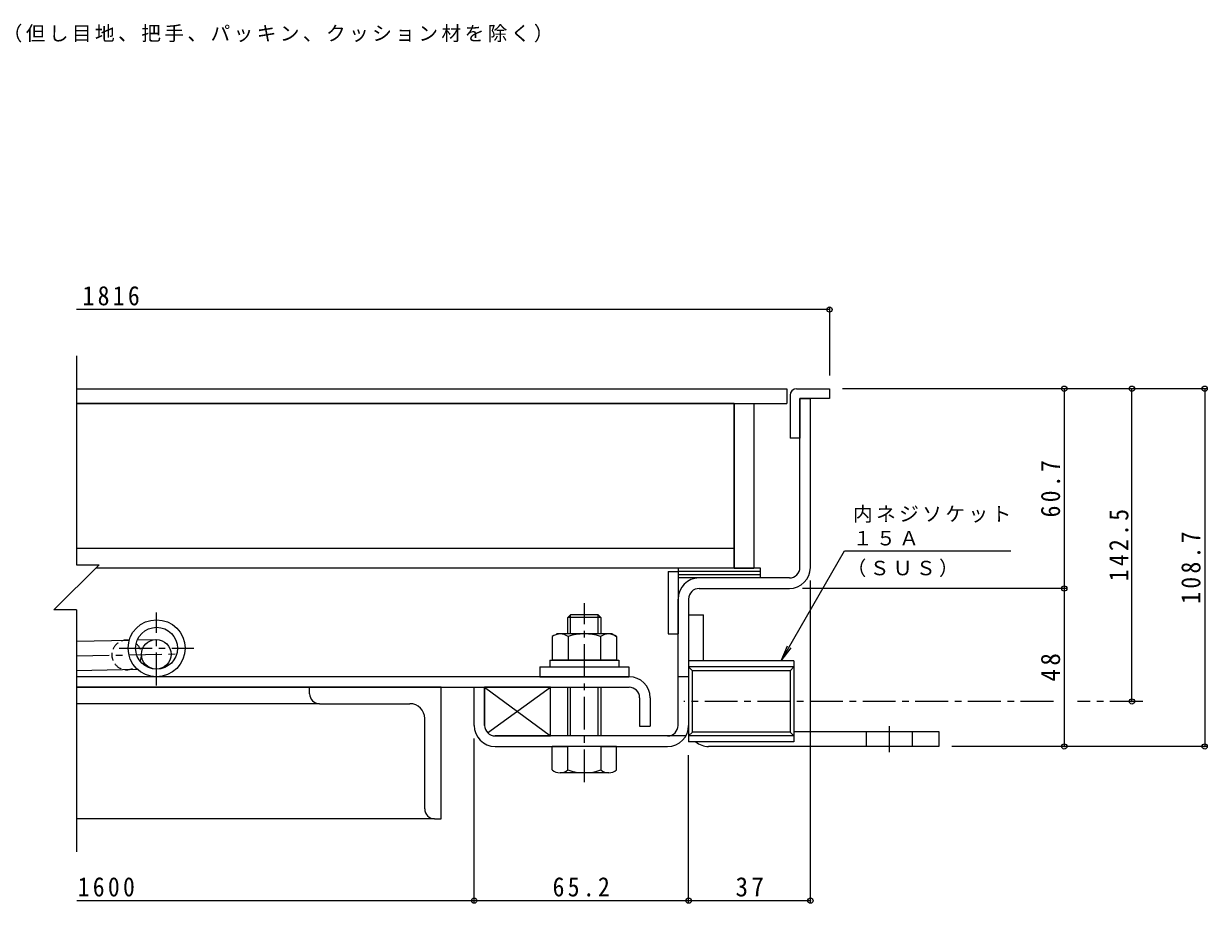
# Model space of a CAD drawing. Units: millimetres on the paper, enlarged 10 times, with parts at other scales. Extents: x -3845 to 3824, y -2750 to 2337.
# Drawn here: x 1697 to 3495, y -392 to 945 of the extents above; entities that cross this region are included whole.
import ezdxf

# ---------------------------------------------------------------- set-up
doc = ezdxf.new("R2010")
doc.units = ezdxf.units.MM
doc.header["$LTSCALE"] = 10
doc.header["$PDMODE"] = 32
doc.header["$PDSIZE"] = 8
doc.linetypes.add('CHAIN1', pattern=[8, 5, -1, 1, -1])
doc.linetypes.add('DASHED1', pattern=[1.8, 1.2, -0.6])
for name, color, linetype, lineweight in [('D-1', 2, 'Continuous', 9), ('D-2', 3, 'Continuous', 9), ('D-3', 4, 'Continuous', 9), ('D-5', 7, 'Continuous', 9), ('D-6', 6, 'Continuous', 9), ('D-7', 5, 'Continuous', 5), ('D-8', 5, 'Continuous', 5), ('D-9', 134, 'Continuous', 5), ('D-A', 3, 'Continuous', 9), ('D-B', 6, 'Continuous', 9), ('D-C', 2, 'Continuous', 9), ('D-E', 2, 'Continuous', 9), ('D-F', 7, 'Continuous', 9), ('E-F', 2, 'Continuous', 9)]:
    doc.layers.add(name, color=color, linetype=linetype, lineweight=lineweight)
doc.styles.add('ＭＳ ゴシック', font='')
doc.styles.get('ＭＳ ゴシック').set_extended_font_data('MS Gothic')

msp = doc.modelspace()

# ---------------------------------------------------------------- linework, layer by layer
at = {"layer": 'D-1'}
for p, q in [((2876.22, 118.58), (2876.22, 375.08)), ((2876.22, 375.08), (2892.22, 375.08)), ((2892.22, 118.58), (2892.22, 375.08)), ((2860.22, 102.58), (2723.22, 102.58)), ((2723.22, 86.58), (2860.22, 86.58)), ((2691.22, -121.42), (2691.22, 70.58)), ((2707.22, 70.58), (2707.22, -121.42)), ((2867.22, -23.54), (2707.22, -23.54)), ((2707.22, -23.54), (2707.22, -146.54)), ((2867.22, -32.65), (2861.41, -38.46)), ((2867.22, -23.54), (2867.22, -146.54)), ((2707.22, -47.42), (2691.22, -47.42)), ((2861.41, -38.46), (2713.03, -38.46)), ((2713.03, -131.61), (2713.03, -38.46)), ((2861.41, -38.46), (2861.41, -131.61)), ((2397.22, -121.42), (2397.22, -63.42)), ((2702.93, -137.42), (2413.22, -137.42)), ((2707.22, -137.42), (2713.03, -131.61)), ((2867.22, -137.42), (2707.22, -137.42)), ((2861.41, -131.61), (2713.03, -131.61)), ((2867.22, -137.42), (2861.41, -131.61)), ((2413.22, -153.42), (2523.73, -153.42)), ((2573.72, -153.42), (2675.22, -153.42)), ((2867.22, -146.54), (2707.22, -146.54))]:
    msp.add_line(p, q, dxfattribs=at)
for points in [[(2867.22, -32.65), (2707.22, -32.65), (2713.03, -38.46)], [(2381.22, -121.42), (2381.22, -63.42), (2397.22, -63.42)]]:
    msp.add_lwpolyline(points, dxfattribs=at)
for centre, radius, start, end in [((2860.22, 118.58), 16, 270, 0), ((2860.22, 118.58), 32, 270, 0), ((2723.22, 70.58), 32, 90, 180), ((2723.22, 70.58), 16, 90, 180), ((2413.22, -121.42), 32, 180, 270), ((2413.22, -121.42), 16, 180, 270), ((2675.22, -121.42), 32, 270, 0), ((2675.22, -121.42), 16, 270, 0)]:
    msp.add_arc(centre, radius, start, end, dxfattribs=at)
at = {"layer": 'D-2'}
for p, q in [((1776.96, 390.08), (2856.22, 390.08)), ((2856.22, 390.08), (2856.22, 367.58)), ((1776.96, 367.58), (2856.22, 367.58))]:
    msp.add_line(p, q, dxfattribs=at)
at = {"layer": 'D-2', "linetype": 'CHAIN1'}
for p, q in [((1898.72, -60.91), (1898.72, 50.07)), ((1841.98, -4.17), (1955.47, -4.17))]:
    msp.add_line(p, q, dxfattribs=at)
at = {"layer": 'D-2'}
for radius in [43.25, 31.75]:
    msp.add_circle((1898.72, -4.17), radius, dxfattribs=at)
at = {"layer": 'D-3'}
for p, q in [((2861.22, 380.08), (2861.22, 315.08)), ((2871.22, 390.08), (2921.22, 390.08)), ((2921.22, 390.08), (2921.22, 375.08)), ((2921.22, 375.08), (2876.22, 375.08)), ((2876.22, 375.08), (2876.22, 315.08)), ((2876.22, 315.08), (2861.22, 315.08))]:
    msp.add_line(p, q, dxfattribs=at)
msp.add_arc((2871.22, 380.08), 10, 90, 180, dxfattribs=at)
at = {"layer": 'D-5'}
for p, q in [((2847.62, -23.54), (2944.13, 143.62)), ((2944.13, 143.62), (3196.86, 143.62)), ((2847.62, -23.54), (2857.18, -0.44)), ((2847.62, -23.54), (2862.84, -3.7))]:
    msp.add_line(p, q, dxfattribs=at)
at = {"layer": 'D-6'}
for p, q in [((2676.22, 112.58), (2691.22, 112.58)), ((2676.22, 112.58), (2676.22, 17.58)), ((2691.22, 117.58), (2691.22, 17.58)), ((2816.22, 112.58), (2691.22, 112.58)), ((2816.22, 107.58), (2691.22, 107.58)), ((2816.22, 102.58), (2691.22, 102.58)), ((1776.96, 6.54), (1857.15, 8.22)), ((1869.6, 8.48), (1897.78, 9.07)), ((2676.22, 17.58), (2691.22, 17.58)), ((1870.02, -36.52), (1776.96, -38.47)), ((2397.22, -63.42), (2397.22, -121.42)), ((2401.74, -132.56), (2497.22, -63.42)), ((2413.22, -137.42), (2497.22, -137.42))]:
    msp.add_line(p, q, dxfattribs=at)
at = {"layer": 'D-6', "linetype": 'CHAIN1'}
msp.add_line((1776.96, -15.96), (1934.55, -12.67), dxfattribs=at)
at = {"layer": 'D-6'}
msp.add_lwpolyline([(2816.22, 102.58), (2816.22, 117.58), (2691.22, 117.58)], dxfattribs=at)
msp.add_lwpolyline([(2497.22, -137.42), (2497.22, -63.42), (2397.22, -63.42)], close=True, dxfattribs=at)
msp.add_circle((1898.25, -13.43), 22.5, dxfattribs=at)
at = {"layer": 'D-7', "linetype": 'CHAIN1'}
msp.add_line((2548.72, -207.81), (2548.72, 64.24), dxfattribs=at)
at = {"layer": 'D-7'}
for p, q in [((2527.79, 46.58), (2523.73, 42.52)), ((2573.73, 42.52), (2523.73, 42.52)), ((2523.73, 19.08), (2523.73, 42.52)), ((2569.67, 46.58), (2527.79, 46.58)), ((2527.79, 19.08), (2527.79, 46.58)), ((2569.67, 46.58), (2573.72, 42.52)), ((2569.67, 19.08), (2569.67, 46.58)), ((2573.72, 42.52), (2573.72, 19.08)), ((2573.73, 42.52), (2573.73, 19.08)), ((2523.73, -137.42), (2523.73, -63.42)), ((2527.79, -137.42), (2527.79, -63.42)), ((2569.67, -137.42), (2569.67, -63.42)), ((2573.72, -63.42), (2573.72, -137.42)), ((2499.73, -188.95), (2499.73, -153.42)), ((2597.73, -153.42), (2499.73, -153.42)), ((2523.73, -188.95), (2523.73, -153.42)), ((2573.72, -153.42), (2573.72, -188.95)), ((2597.73, -188.95), (2597.73, -153.42)), ((2585.72, -193.42), (2511.73, -193.42))]:
    msp.add_line(p, q, dxfattribs=at)
at = {"layer": 'D-7', "color": 2, "lineweight": 9}
for p, q in [((2499.65, 13.78), (2499.65, -22.42)), ((2591.22, 17.58), (2506.22, 17.58)), ((2524.19, 13.78), (2524.19, -22.42)), ((2573.26, 13.78), (2573.26, -22.42))]:
    msp.add_line(p, q, dxfattribs=at)
at = {"layer": 'D-7', "color": 134}
for p, q in [((2481.22, -32.42), (2481.22, -47.42)), ((2481.22, -32.42), (2616.22, -32.42)), ((2616.22, -32.42), (2616.22, -47.42)), ((2481.22, -47.42), (2616.22, -47.42))]:
    msp.add_line(p, q, dxfattribs=at)
at = {"layer": 'D-7', "color": 6, "lineweight": 9}
for p, q in [((2496.22, -22.42), (2496.22, -32.42)), ((2496.22, -32.42), (2601.22, -32.42))]:
    msp.add_line(p, q, dxfattribs=at)
at = {"layer": 'D-7', "color": 2, "lineweight": 9}
msp.add_lwpolyline([(2591.22, 17.58), (2597.8, 13.78), (2597.8, -22.42), (2499.65, -22.42)], dxfattribs=at)
at = {"layer": 'D-7', "color": 6, "lineweight": 9}
msp.add_lwpolyline([(2496.22, -22.42), (2601.22, -22.42), (2601.22, -32.42)], dxfattribs=at)
at = {"layer": 'D-7', "color": 2, "lineweight": 9}
for centre, radius, start, end in [((2514.13, -11.3), 28.97, 94.38438, 120), ((2511.15, -6.62), 24.21, 57.42749, 88.18784), ((2548.72, -63.62), 81.2, 72.41188, 107.5881), ((2586.3, -6.62), 24.21, 91.81215, 122.57249), ((2583.32, -11.3), 28.97, 59.99998, 85.6156)]:
    msp.add_arc(centre, radius, start, end, dxfattribs=at)
at = {"layer": 'D-7'}
for centre, radius, start, end in [((2511.73, -175.09), 18.33, 229.1022, 310.89809), ((2548.72, -121.34), 72.08, 249.70546, 290.29454), ((2585.72, -175.09), 18.33, 229.10191, 310.8978)]:
    msp.add_arc(centre, radius, start, end, dxfattribs=at)
at = {"layer": 'D-8'}
for p, q in [((2776.22, 367.58), (2806.22, 367.58)), ((2776.22, 367.58), (2776.22, 117.58)), ((2806.22, 367.58), (2806.22, 117.58)), ((2776.22, 117.58), (2806.22, 117.58))]:
    msp.add_line(p, q, dxfattribs=at)
at = {"layer": 'D-9'}
for p, q in [((2776.22, 367.58), (1776.96, 367.58)), ((2776.22, 117.58), (2776.22, 367.58)), ((2776.22, 147.58), (1776.96, 147.58)), ((2776.22, 117.58), (1806.22, 117.58))]:
    msp.add_line(p, q, dxfattribs=at)
at = {"layer": 'D-A'}
for p, q in [((2616.72, -47.42), (1777.67, -47.42)), ((1776.96, -63.42), (2616.72, -63.42)), ((2632.72, -79.42), (2632.72, -122.42)), ((2648.72, -79.42), (2648.72, -122.42)), ((2632.72, -122.42), (2648.72, -122.42))]:
    msp.add_line(p, q, dxfattribs=at)
for radius in [32, 16]:
    msp.add_arc((2616.72, -79.42), radius, 0, 90, dxfattribs=at)
at = {"layer": 'D-B'}
for p, q in [((2131.22, -63.42), (1776.96, -63.42)), ((2331.22, -63.42), (2131.22, -63.42)), ((2131.22, -73.42), (2131.22, -63.42)), ((2331.22, -263.42), (2331.22, -63.42)), ((2146.22, -88.42), (1776.96, -88.42)), ((2146.22, -88.42), (2283.72, -88.42)), ((2306.22, -248.42), (2306.22, -110.92)), ((2321.22, -263.42), (1776.96, -263.42)), ((2321.22, -263.42), (2331.22, -263.42))]:
    msp.add_line(p, q, dxfattribs=at)
for centre, radius, start, end in [((2146.22, -73.42), 15, 180, 270), ((2283.72, -110.92), 22.5, 0, 90), ((2321.22, -248.42), 15, 180, 270)]:
    msp.add_arc(centre, radius, start, end, dxfattribs=at)
at = {"layer": 'D-C', "color": 4, "linetype": 'DASHED1'}
for start, end in [(80.02124, 305.26021), (335.39008, 49.89137)]:
    msp.add_arc((1853.26, -14.37), 22.5, start, end, dxfattribs=at)
at = {"layer": 'D-E', "color": 3}
for p, q in [((2707.22, 46.58), (2707.22, -121.42)), ((2707.22, 46.58), (2729.72, 46.58)), ((2729.72, -23.54), (2729.72, 46.58)), ((2867.22, -130.92), (3087.22, -130.92)), ((2977.22, -153.42), (2977.22, -130.92)), ((3047.22, -153.42), (3047.22, -130.92)), ((3087.22, -130.92), (3087.22, -153.42)), ((3087.22, -153.42), (2737.22, -153.42))]:
    msp.add_line(p, q, dxfattribs=at)
at = {"layer": 'D-E', "color": 3, "linetype": 'CHAIN1'}
msp.add_line((3012.22, -162.15), (3012.22, -122.71), dxfattribs=at)
at = {"layer": 'D-E', "color": 3}
msp.add_arc((2737.22, -123.42), 30, 230.3984, 270, dxfattribs=at)
at = {"layer": 'D-F'}
for p, q in [((2921.22, 510.39), (1776.96, 510.39)), ((2921.22, 513.39), (2921.22, 410.08)), ((1776.96, 440.08), (1776.96, 122.74)), ((3494.31, 390.08), (2941.22, 390.08)), ((3278, 390.08), (3278, 86.58)), ((3491.31, 390.08), (3491.31, -153.42)), ((1811.37, 122.74), (1742.56, 53.92)), ((1776.96, 122.74), (1811.37, 122.74)), ((2892.22, -390.76), (2892.22, 98.58)), ((3281, 86.58), (2880.22, 86.58)), ((3278, 86.58), (3278, -153.42)), ((1776.96, 53.92), (1742.56, 53.92)), ((1776.96, 53.92), (1776.96, -313.42)), ((2381.22, -390.76), (2381.22, -141.42)), ((3494.31, -153.42), (3107.22, -153.42)), ((2707.22, -390.76), (2707.22, -166.54)), ((2381.22, -387.76), (1777.67, -387.76)), ((2707.22, -387.76), (2381.22, -387.76)), ((2892.22, -387.76), (2707.22, -387.76))]:
    msp.add_line(p, q, dxfattribs=at)
at = {"layer": 'D-F', "linetype": 'CHAIN1'}
for p, q in [((3261.63, -85.04), (2699.86, -85.04)), ((3397.42, -85.04), (3298.01, -85.04))]:
    msp.add_line(p, q, dxfattribs=at)
at = {"layer": 'D-F'}
for p in [(2921.22, 510.39), (3278, 390.08), (3491.31, 390.08), (3278, 86.58), (3278, -153.42), (3491.31, -153.42), (2381.22, -387.76), (2707.22, -387.76), (2892.22, -387.76)]:
    msp.add_point(p, dxfattribs=at)
at = {"layer": 'E-F', "color": 7}
msp.add_line((3380.81, -85.04), (3380.81, 390.08), dxfattribs=at)
for p in [(3380.81, 390.08), (3380.81, -85.04)]:
    msp.add_point(p, dxfattribs=at)

# ---------------------------------------------------------------- texts
at = {"layer": 'D-5', "char_height": 21.99, "attachment_point": 7, "style": 'ＭＳ ゴシック'}
for s, insert in [('\\T1.17;表面処理：下塗り＋焼付塗装（ダークブラウン）（但し目地、把手、パッキン、クッション材を除く）', (892.74, 916.17)), ('\\T1.17;内ネジソケット', (2956.86, 186.46)), ('\\T1.17;１５Ａ', (2956.86, 151.63)), ('\\T1.17;（ＳＵＳ）', (2947.2, 103.78))]:
    msp.add_mtext(s, dxfattribs=dict(at, insert=insert))
at = {"layer": 'D-F', "color": 2, "char_height": 29.33, "attachment_point": 7, "style": 'ＭＳ ゴシック'}
for s, insert in [('\\T1.28;\\W0.9;1816', (1786.22, 516.39)), ('\\T1.28;\\W0.9;1600', (1778.8, -381.76)), ('\\T1.28;\\W0.9;65.2', (2500.47, -381.76)), ('\\T1.27;\\W0.95;37', (2778.47, -381.76))]:
    msp.add_mtext(s, dxfattribs=dict(at, insert=insert))
at = {"layer": 'D-F', "color": 2, "char_height": 29.33, "attachment_point": 7, "rotation": 90, "style": 'ＭＳ ゴシック'}
for s, insert in [('\\T1.28;\\W0.9;60.7', (3272, 194.58)), ('\\T1.28;\\W0.9;108.7', (3485.31, 63.33)), ('\\T1.27;\\W0.95;48', (3272, -54.67))]:
    msp.add_mtext(s, dxfattribs=dict(at, insert=insert))
at = {"layer": 'E-F', "insert": (3375.81, 97.52), "char_height": 29.33, "attachment_point": 7, "rotation": 90, "style": 'ＭＳ ゴシック'}
msp.add_mtext('\\T1.28;\\W0.9;142.5', dxfattribs=at)

doc.saveas('drawing.dxf')
